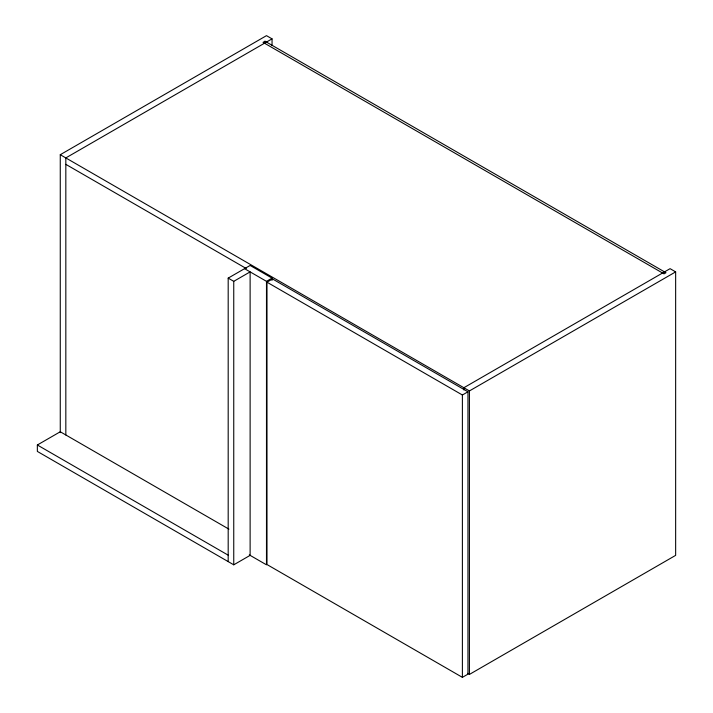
<?xml version="1.0" encoding="UTF-8"?>
<svg xmlns="http://www.w3.org/2000/svg" width="713" height="713" viewBox="0 0 713 713"><rect width="100%" height="100%" fill="white"/><g stroke="black" fill="none" stroke-linecap="round" stroke-linejoin="round"><path stroke-width="1.07" d="M60.266 432.631L60.266 154.712L266.484 35.65L272.045 38.858L272.045 45.534M272.045 38.858L65.828 157.921L65.828 434.975M228.187 561.594L228.187 278.115L250.12 265.459L272.045 278.115L272.045 280.343M228.187 278.115L233.748 281.332L250.12 271.885L250.12 555.365L233.748 564.812L37.352 451.418L37.352 444.992L60.266 431.766L228.926 529.144M244.55 268.667L266.484 281.332L272.045 278.115M266.974 282.179L272.535 278.97L467.96 391.793L467.96 674.141L462.389 677.35L266.974 564.527L266.974 282.179L462.389 395.002L467.96 391.793M60.266 154.712L469.43 390.938L675.648 271.885L675.648 555.365L469.43 674.418L467.576 673.348M675.648 271.885L670.086 268.667L463.869 387.729L463.869 389.949M65.828 164.346L246.297 268.543M249.318 554.901L266.484 564.812L266.484 281.332M37.352 444.992L228.187 555.169M469.43 390.938L469.43 674.418M462.389 395.002L462.389 677.35M233.748 281.332L233.748 564.812M265.013 41.229L263.044 42.361L664.026 273.863L665.995 272.731L265.013 41.229"/></g></svg>
